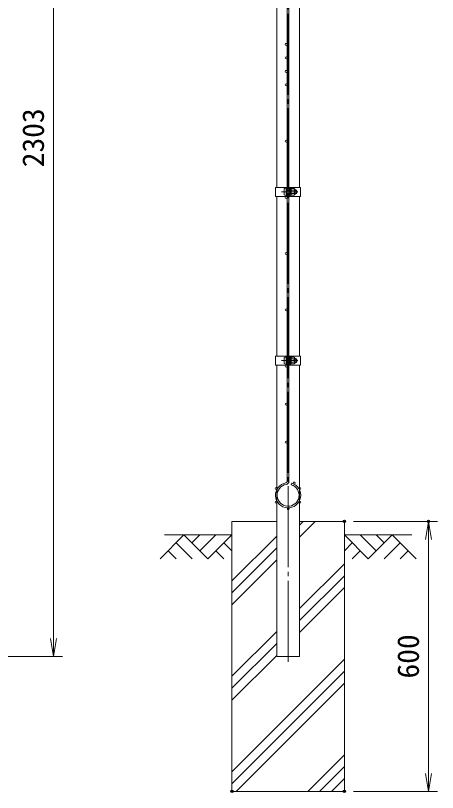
# Model space of a CAD drawing. Units: millimetres, scale not verified. Extents: x -4200 to 4200, y -2970 to 2970.
# Drawn here: x -529 to 409, y -508 to 1218 of the extents above; entities that cross this region are included whole.
import ezdxf
from ezdxf.enums import TextEntityAlignment as Align

# ---------------------------------------------------------------- set-up
doc = ezdxf.new("R2010")
doc.units = ezdxf.units.MM
doc.header["$LTSCALE"] = 10
doc.header["$PDMODE"] = 32
doc.header["$PDSIZE"] = 5
doc.linetypes.add('LONG_CHAIN', pattern=[21, 18, -1, 1, -1])
for name, color, linetype, lineweight in [('0-3_D-STR2', 7, 'Continuous', 9), ('0-4_D-STR1', 1, 'Continuous', 9), ('0-5_D-BMK', 2, 'LONG_CHAIN', 9), ('0-6_D-STR-DIM', 7, 'Continuous', 9), ('0-7_0', 7, 'Continuous', 9), ('0-9_D-STR3', 3, 'Continuous', 9), ('0-A_D-BGD', 7, 'Continuous', 9), ('0-B_D-STR4', 7, 'Continuous', 9), ('0-C_D-DCR-HCH', 7, 'Continuous', 9)]:
    doc.layers.add(name, color=color, linetype=linetype, lineweight=lineweight)
doc.layers.add('0-8_Defpoints', color=7, linetype='Continuous')
doc.styles.add('ＭＳ ゴシック', font='')
doc.styles.get('ＭＳ ゴシック').set_extended_font_data('MS Gothic')

# ---------------------------------------------------------------- blocks, each defined once
blk = doc.blocks.new('_Open')
at = {"layer": '0-7_0'}
blk.add_line((-10, 1.667), (0, 0), dxfattribs=at)
blk.add_lwpolyline([(-10, -1.667), (0, 0), (-10, 0)], dxfattribs=at)

msp = doc.modelspace()

# ---------------------------------------------------------------- linework, layer by layer
at = {"layer": '0-3_D-STR2'}
for p, q in [((75.05, 1109.21), (75.05, 2035.07)), ((78.65, 1109.21), (78.65, 2035.07)), ((75.05, 1109.21), (75.05, 183.34)), ((78.65, 1109.21), (78.65, 183.34)), ((83.82, 175.59), (84.85, 179.04))]:
    msp.add_line(p, q, dxfattribs=at)
for centre in [(72.8, 1154.21), (72.8, 1124.21), (72.8, 1094.21), (72.8, 1064.21), (72.8, 939.21), (72.8, 814.21), (72.8, 814.21), (72.8, 689.21), (72.8, 564.21), (72.8, 439.21), (72.8, 354.71), (72.8, 270.21), (90.17, 179.37), (50.65, 167.33), (103.05, 167.33), (50.65, 137.08), (103.05, 137.08), (76.85, 121.96)]:
    msp.add_circle(centre, 2.25, dxfattribs=at)
for centre, radius, start, end in [((76.85, 152.21), 28, 99.83934, 73.39579), ((76.85, 152.21), 24.4, 99.83934, 73.39579), ((71.45, 183.34), 3.6, 279.83934, 0), ((71.45, 183.34), 7.2, 279.83934, 0)]:
    msp.add_arc(centre, radius, start, end, dxfattribs=at)
at = {"layer": '0-4_D-STR1'}
for p, q in [((51.45, 1406.46), (51.45, 836.46)), ((102.25, 836.46), (102.25, 1406.46)), ((51.45, 816.46), (51.45, 461.46)), ((102.25, 461.46), (102.25, 816.46)), ((51.45, 441.46), (51.45, -205.79)), ((102.25, -205.79), (102.25, 441.46)), ((51.45, -205.79), (102.25, -205.79))]:
    msp.add_line(p, q, dxfattribs=at)
at = {"layer": '0-5_D-BMK'}
for p, q in [((76.85, -217.79), (76.85, 2109.21)), ((62.43, 826.46), (98.17, 826.46)), ((62.43, 451.46), (98.17, 451.46))]:
    msp.add_line(p, q, dxfattribs=at)
at = {"layer": '0-6_D-STR-DIM'}
for p, q in [((-444.65, -165.79), (-444.65, 2057.21)), ((221.85, 94.21), (408.83, 94.21)), ((388.83, -465.79), (388.83, 54.21)), ((-1339.25, -205.79), (-424.65, -205.79)), ((221.85, -505.79), (408.83, -505.79))]:
    msp.add_line(p, q, dxfattribs=at)
at = {"layer": '0-8_Defpoints'}
for p in [(201.85, 94.21), (388.83, 94.21), (-48.15, -505.79), (201.85, -505.79)]:
    msp.add_point(p, dxfattribs=at)
at = {"layer": '0-9_D-STR3'}
for p, q in [((49.15, 836.46), (75.05, 836.46)), ((49.15, 836.46), (49.15, 816.46)), ((67.95, 832.96), (67.95, 819.96)), ((72.75, 816.46), (72.75, 836.46)), ((72.75, 834.46), (72.75, 818.46)), ((75.05, 816.46), (75.05, 836.46)), ((75.05, 830.46), (78.65, 830.46)), ((75.05, 829.78), (78.65, 829.78)), ((78.65, 816.46), (78.65, 836.46)), ((78.65, 836.46), (104.55, 836.46)), ((80.95, 816.46), (80.95, 836.46)), ((80.95, 830.96), (81.34, 834.12)), ((80.95, 830.96), (80.95, 821.96)), ((83.1, 834.21), (81.44, 834.21)), ((83.15, 826.46), (83.15, 834.18)), ((89.94, 830.21), (83.15, 830.21)), ((83.25, 833.96), (83.2, 834.13)), ((89.94, 833.96), (83.25, 833.96)), ((92.45, 831.46), (92.45, 821.46)), ((92.45, 830.46), (95.75, 830.46)), ((92.45, 829.78), (96.07, 829.78)), ((95.75, 830.46), (95.75, 822.46)), ((104.55, 836.46), (104.55, 816.46)), ((49.15, 816.46), (75.05, 816.46)), ((75.05, 823.13), (78.65, 823.13)), ((75.05, 822.46), (78.65, 822.46)), ((78.65, 816.46), (104.55, 816.46)), ((80.95, 821.96), (81.34, 818.79)), ((83.08, 818.71), (81.44, 818.71)), ((83.15, 826.46), (83.15, 818.73)), ((89.94, 822.7), (83.15, 822.7)), ((89.94, 818.95), (83.25, 818.95)), ((92.45, 823.13), (96.07, 823.13)), ((92.45, 822.46), (95.75, 822.46)), ((49.15, 461.46), (75.05, 461.46)), ((49.15, 461.46), (49.15, 441.46)), ((67.95, 457.96), (67.95, 444.96)), ((72.75, 441.46), (72.75, 461.46)), ((72.75, 459.46), (72.75, 443.46)), ((75.05, 441.46), (75.05, 461.46)), ((75.05, 455.46), (78.65, 455.46)), ((75.05, 455.46), (78.65, 455.46)), ((75.05, 454.78), (78.65, 454.78)), ((75.05, 454.78), (78.65, 454.78)), ((78.65, 441.46), (78.65, 461.46)), ((78.65, 461.46), (104.55, 461.46)), ((80.95, 441.46), (80.95, 461.46)), ((80.95, 455.96), (81.34, 459.12)), ((80.95, 455.96), (80.95, 446.96)), ((83.1, 459.21), (81.44, 459.21)), ((83.15, 451.46), (83.15, 459.18)), ((89.94, 455.21), (83.15, 455.21)), ((83.15, 451.46), (83.15, 443.73)), ((83.25, 458.96), (83.2, 459.13)), ((89.94, 458.96), (83.25, 458.96)), ((92.45, 456.46), (92.45, 446.46)), ((92.45, 455.46), (95.75, 455.46)), ((92.45, 454.78), (96.07, 454.78)), ((95.75, 455.46), (95.75, 447.46)), ((104.55, 461.46), (104.55, 441.46)), ((49.15, 441.46), (75.05, 441.46)), ((75.05, 448.13), (78.65, 448.13)), ((75.05, 448.13), (78.65, 448.13)), ((75.05, 447.46), (78.65, 447.46)), ((75.05, 447.46), (78.65, 447.46)), ((78.65, 441.46), (104.55, 441.46)), ((80.95, 446.96), (81.34, 443.79)), ((83.08, 443.71), (81.44, 443.71)), ((89.94, 447.7), (83.15, 447.7)), ((89.94, 443.95), (83.25, 443.95)), ((92.45, 448.13), (96.07, 448.13)), ((92.45, 447.46), (95.75, 447.46))]:
    msp.add_line(p, q, dxfattribs=at)
for centre, radius, start, end in [((81.44, 834.11), 0.1, 90, 173), ((83.1, 834.11), 0.1, 15, 90), ((78.27, 832.08), 5.32, 339.37322, 22.7756), ((62.39, 826.46), 21.19, 0, 10.20031), ((84.18, 826.46), 6.87, 0, 33.09348), ((88.93, 832.09), 2.13, 298.45309, 61.54691), ((85.67, 827.2), 8, 32.13463, 57.68315), ((88.25, 826.46), 8.5, 331.92751, 28.07249), ((81.44, 818.81), 0.1, 187, 270), ((83.08, 818.81), 0.1, 270, 337.2244), ((78.27, 820.83), 5.32, 337.2244, 20.62678), ((62.39, 826.46), 21.19, 349.79969, 0), ((84.18, 826.46), 6.87, 326.90652, 0), ((88.93, 820.83), 2.13, 298.45309, 61.54691), ((85.67, 825.71), 8, 302.31685, 327.86537), ((81.44, 459.11), 0.1, 90, 173), ((83.1, 459.11), 0.1, 15, 90), ((78.27, 457.08), 5.32, 339.37322, 22.7756), ((62.39, 451.46), 21.19, 0, 10.20031), ((62.39, 451.46), 21.19, 349.79969, 0), ((84.18, 451.46), 6.87, 0, 33.09348), ((84.18, 451.46), 6.87, 326.90652, 0), ((88.93, 457.09), 2.13, 298.45309, 61.54691), ((85.67, 452.2), 8, 32.13463, 57.68315), ((88.25, 451.46), 8.5, 331.92751, 28.07249), ((81.44, 443.81), 0.1, 187, 270), ((83.08, 443.81), 0.1, 270, 337.2244), ((78.27, 445.83), 5.32, 337.2244, 20.62678), ((88.93, 445.83), 2.13, 298.45309, 61.54691), ((85.67, 450.71), 8, 302.31685, 327.86537)]:
    msp.add_arc(centre, radius, start, end, dxfattribs=at)
for centre, start_param, end_param in [((72.75, 832.96), 1.5707963, 3.1415927), ((72.75, 819.96), 3.1415927, 4.712389), ((72.75, 457.96), 1.5707963, 3.1415927), ((72.75, 444.96), 3.1415927, 4.712389)]:
    msp.add_ellipse(centre, major_axis=(4.8, 0), ratio=0.3125, start_param=start_param, end_param=end_param, dxfattribs=at)
at = {"layer": '0-A_D-BGD'}
for p, q in [((-198.15, 64.21), (-48.15, 64.21)), ((351.85, 64.21), (201.85, 64.21))]:
    msp.add_line(p, q, dxfattribs=at)
at = {"layer": '0-B_D-STR4'}
for p, q in [((-48.15, 94.21), (-48.15, -505.79)), ((51.45, 94.21), (-48.15, 94.21)), ((201.85, 94.21), (102.25, 94.21)), ((201.85, 94.21), (201.85, -505.79)), ((201.85, -505.79), (-48.15, -505.79))]:
    msp.add_line(p, q, dxfattribs=at)
at = {"layer": '0-C_D-DCR-HCH'}
for p, q in [((102.25, 59.36), (137.09, 94.21)), ((102.25, 85.88), (110.58, 94.21)), ((-154.58, 64.21), (-207.79, 10.99)), ((-154.58, 64.21), (-101.36, 10.99)), ((-136.84, 46.47), (-119.1, 64.21)), ((-119.1, 28.73), (-83.63, 64.21)), ((-101.36, 10.99), (-48.15, 64.21)), ((-48.15, -38), (51.45, 61.6)), ((255.06, 10.99), (201.85, 64.21)), ((272.8, 28.73), (237.32, 64.21)), ((308.27, 64.21), (255.06, 10.99)), ((290.63, 46.38), (272.8, 64.21)), ((308.27, 64.21), (361.48, 10.99)), ((-172.31, 46.47), (-136.68, 10.99)), ((-65.89, 46.47), (-48.15, 28.81)), ((-48.15, -64.52), (51.45, 35.08)), ((219.59, 46.47), (201.85, 28.81)), ((326.01, 46.47), (290.37, 10.99)), ((-190.05, 28.73), (-172.23, 10.99)), ((-83.63, 28.73), (-65.81, 10.99)), ((237.32, 28.73), (219.5, 10.99)), ((343.75, 28.73), (325.93, 10.99)), ((-48.15, -91.04), (51.45, 8.56)), ((102.25, -99.74), (201.85, -0.14)), ((102.25, -126.25), (201.85, -26.65)), ((102.25, -152.77), (201.85, -53.17)), ((-48.15, -250.14), (51.45, -150.54)), ((-48.15, -276.65), (51.45, -177.05)), ((-48.15, -303.17), (51.45, -203.57)), ((-48.15, -462.27), (201.85, -212.27)), ((-48.15, -488.79), (201.85, -238.79)), ((-38.64, -505.79), (201.85, -265.3)), ((120.46, -505.79), (201.85, -424.4)), ((146.97, -505.79), (201.85, -450.92)), ((173.49, -505.79), (201.85, -477.43))]:
    msp.add_line(p, q, dxfattribs=at)
msp.add_lwpolyline([(201.85, 94.21), (102.25, 94.21), (102.25, -205.79), (51.45, -205.79), (51.45, 94.21), (-48.15, 94.21), (-48.15, -505.79), (201.85, -505.79)], close=True, dxfattribs=at)

# ---------------------------------------------------------------- block references
at = {"layer": '0-6_D-STR-DIM', "xscale": 4, "yscale": 4}
for p, rotation in [((388.83, 94.21), 90), ((-444.65, -205.79), 270), ((388.83, -505.79), 270)]:
    msp.add_blockref('_Open', p, dxfattribs=dict(at, rotation=rotation))

# ---------------------------------------------------------------- texts
at = {"layer": '0-6_D-STR-DIM', "style": 'ＭＳ ゴシック'}
for s, p in [('2303', (-451.4, 881.11)), ('600', (382.08, -255.04))]:
    msp.add_text(s, height=48.09, rotation=90, dxfattribs=at).set_placement(p, align=Align.BOTTOM_LEFT)

doc.saveas('drawing.dxf')
